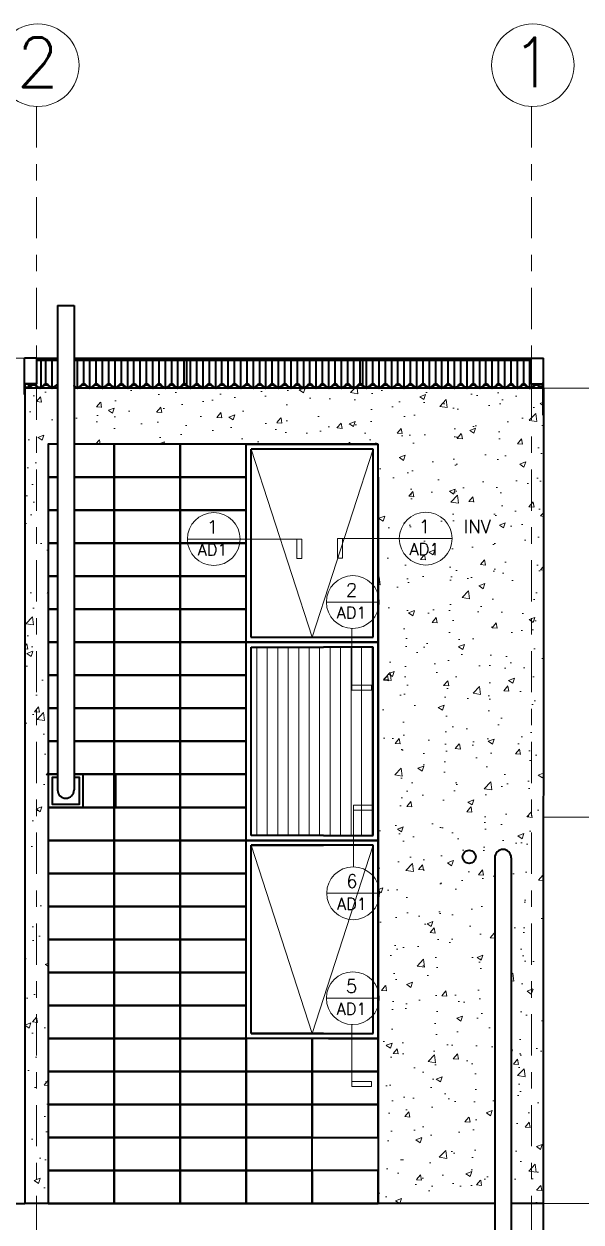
# Model space of a CAD drawing. Header units: metres. Extents: x -89 to 15, y -108 to -10.
# Drawn here: x 6.97 to 10.34, y -60.83 to -53.57 of the extents above; entities that cross this region are included whole.
import ezdxf
from ezdxf.enums import TextEntityAlignment as Align

# ---------------------------------------------------------------- set-up
doc = ezdxf.new("R2010")
doc.units = ezdxf.units.M
doc.header["$LTSCALE"] = 5
doc.header["$MEASUREMENT"] = 0
doc.linetypes.add('CENTER', pattern=[2, 1.25, -0.25, 0.25, -0.25])
for name, color, linetype, lineweight in [('A-ANNO-SYMB', 3, 'Continuous', 18), ('A-ANNO-TEXT', 3, 'Continuous', 18), ('A-ELEV-MBE1', 7, 'Continuous', 35), ('A-ELEV-PATT', 8, 'Continuous', 18), ('A-SECT-MCUT', 7, 'Continuous', 35)]:
    doc.layers.add(name, color=color, linetype=linetype, lineweight=lineweight)
doc.styles.add('E-ROMANS', font='romans.shx', dxfattribs={"width": 0.8})

msp = doc.modelspace()

# ---------------------------------------------------------------- hatches: boundary and pattern name
at = {"layer": 'A-ELEV-PATT'}
h = msp.add_hatch(dxfattribs=at)
h.set_pattern_fill('AR-CONC', color=256, scale=0.002, angle=180, style=0)
h.set_pattern_definition([(50, (-23.303, -126.51506), (0.3643693, -0.0318782), [0.0381, -0.4191]), (355, (-23.303, -126.51506), (-0.0704857, 0.3821133), [0.03048, -0.33528]), (100.451, (-23.27262, -126.5177), (0.293885, 0.3502334), [0.03238, -0.35618]), (46.1842, (-23.303, -126.41346), (0.542158, -0.0840847), [0.05715, -0.62865]), (96.6356, (-23.2578, -126.42047), (0.4748085, 0.494851), [0.04857, -0.53427]), (351.184, (-23.303, -126.41346), (0.4748092, 0.4948502), [0.04572, -0.50292]), (21, (-23.2522, -126.43886), (0.3032298, -0.204531), [0.0381, -0.4191]), (326, (-23.2522, -126.43886), (0.123604, 0.368376), [0.03048, -0.33528]), (71.4514, (-23.22692, -126.4559), (0.426833, 0.1638457), [0.03238, -0.35618]), (37.5, (-23.30299, -126.51506), (0.0061772, 0.16911008), [0, -0.331216, 0, -0.34036, 0, -0.33655]), (7.5, (-23.30299, -126.51506), (0.13363933, 0.20036115), [0, -0.194056, 0, -0.323596, 0, -0.12827]), (327.5, (-23.41627, -126.51506), (0.2711812, -0.01145749), [0, -0.127, 0, -0.39624, 0, -0.52578]), (317.5, (-23.46707, -126.51506), (0.29625836, 0.050853), [0, -0.1651, 0, -0.263144, 0, -0.37338])])
h.paths.add_polyline_path([(6.9716, -60.7175), (7.1116, -60.7175), (7.1116, -60.5175), (7.1116, -60.3175), (7.1116, -60.1175), (7.1116, -59.9175), (7.1116, -59.7175), (7.1116, -59.5175), (7.1116, -59.3175), (7.1116, -59.1175), (7.1116, -58.9175), (7.1116, -58.7175), (7.1116, -58.5175), (7.1116, -58.3175), (7.1116, -58.1175), (7.1116, -57.9175), (7.1116, -57.7175), (7.1116, -57.5175), (7.1116, -57.3175), (7.1116, -57.1175), (7.1116, -56.9175), (7.1116, -56.7175), (7.1116, -56.5175), (7.1116, -56.3175), (7.1116, -56.1175), (7.1689, -56.1175), (7.1689, -55.7775), (6.9716, -55.7775), (6.9716, -55.8166)])
h.paths.add_polyline_path([(9.1116, -60.7175), (9.8192, -60.7175), (9.8192, -58.5728), (9.9192, -58.5728), (9.9192, -60.7175), (10.1116, -60.7175), (10.1116, -55.9194), (10.1116, -55.7775), (7.2689, -55.7775), (7.2689, -56.1175), (7.5116, -56.1175), (7.9116, -56.1175), (8.3116, -56.1175), (8.8116, -56.1175), (9.1116, -56.1175), (9.1116, -57.3175), (9.1116, -57.3482), (9.1116, -58.5675), (9.1116, -59.7175)])
h.paths.add_polyline_path([(9.6241, -58.6175, -1), (9.7041, -58.6175, -1)], flags=16)
h = msp.add_hatch(dxfattribs=at)
h.set_pattern_fill('ANSI31', color=256, scale=0.02, angle=405, style=0)
h.set_pattern_definition([(90, (-11.308395, -115.03881), (-0.0635, 5e-17), [])])
h.paths.add_polyline_path([(8.3412, -58.4875), (8.7812, -58.4875), (9.0812, -58.4875), (9.0812, -57.3475), (8.7816, -57.3475), (8.3412, -57.3475)])

# ---------------------------------------------------------------- linework, layer by layer
at = {"layer": 'A-ANNO-SYMB', "linetype": 'CENTER', "ltscale": 0.04}
for p, q in [((7.0416, -54.0707), (7.0416, -64.2575)), ((10.0416, -54.0707), (10.0416, -64.2575))]:
    msp.add_line(p, q, dxfattribs=at)
at = {"layer": 'A-ANNO-SYMB', "ltscale": 0.8}
for p, q in [((6.9691, -55.5975), (6.4691, -55.5975)), ((10.6116, -55.7775), (10.1116, -55.7775)), ((8.3416, -56.1475), (8.7116, -57.2875)), ((8.7116, -57.2875), (9.0816, -56.1475)), ((10.6116, -58.3775), (10.1116, -58.3775)), ((8.3416, -58.5475), (8.7116, -59.6875)), ((8.7116, -59.6875), (9.0816, -58.5475)), ((10.6116, -60.7175), (10.1116, -60.7175))]:
    msp.add_line(p, q, dxfattribs=at)
at = {"layer": 'A-ANNO-SYMB'}
for p, q in [((7.9558, -56.6923), (8.2758, -56.6923)), ((8.6204, -56.6923), (8.2758, -56.6923)), ((8.8961, -56.6898), (9.2406, -56.6898)), ((9.2406, -56.6898), (9.5606, -56.6898)), ((8.7987, -57.0738), (9.1187, -57.0738)), ((8.9535, -57.5783), (8.9535, -57.2337)), ((8.9623, -58.3342), (8.9623, -58.6788)), ((8.8006, -58.8382), (9.1206, -58.8382)), ((8.7987, -59.4738), (9.1187, -59.4738)), ((8.9535, -59.9783), (8.9535, -59.6337))]:
    msp.add_line(p, q, dxfattribs=at)
for points in [[(8.6204, -56.6923), (8.6204, -56.8105), (8.65, -56.8105), (8.65, -56.6923)], [(8.8961, -56.6898), (8.8961, -56.8079), (8.8665, -56.8079), (8.8665, -56.6898)], [(8.9535, -57.5783), (9.0717, -57.5783), (9.0717, -57.6079), (8.9535, -57.6079)], [(8.9623, -58.3342), (9.0804, -58.3342), (9.0804, -58.3047), (8.9623, -58.3047)], [(8.9535, -59.9783), (9.0717, -59.9783), (9.0717, -60.0079), (8.9535, -60.0079)]]:
    msp.add_lwpolyline(points, close=True, dxfattribs=at)
for centre, radius in [((7.0497, -53.8224), 0.25), ((10.0497, -53.8224), 0.25), ((8.1158, -56.6923), 0.16), ((9.4006, -56.6898), 0.16), ((8.9587, -57.0738), 0.16), ((8.9606, -58.8382), 0.16), ((8.9587, -59.4738), 0.16)]:
    msp.add_circle(centre, radius, dxfattribs=at)
at = {"layer": 'A-ELEV-MBE1'}
for p, q in [((7.1689, -55.2775), (7.1689, -58.2122)), ((7.1689, -55.2775), (7.2689, -55.2775)), ((7.2689, -55.2775), (7.2689, -58.2122)), ((7.0426, -55.5975), (6.9691, -55.5975)), ((6.9691, -55.8166), (6.9691, -55.5975)), ((7.0326, -55.5975), (7.1689, -55.5975)), ((7.0426, -55.6081), (7.1689, -55.6081)), ((7.0426, -55.7544), (7.0426, -55.6081)), ((7.0707, -55.7724), (7.0707, -55.6081)), ((7.0988, -55.7544), (7.0988, -55.6081)), ((7.1369, -55.7725), (7.1369, -55.6081)), ((7.2689, -55.5975), (10.0406, -55.5975)), ((7.2689, -55.6081), (10.0406, -55.6081)), ((7.2893, -55.7725), (7.2893, -55.6081)), ((7.3274, -55.7544), (7.3274, -55.6081)), ((7.3655, -55.7725), (7.3655, -55.6081)), ((7.4036, -55.7544), (7.4036, -55.6081)), ((7.4417, -55.7725), (7.4417, -55.6081)), ((7.4798, -55.7544), (7.4798, -55.6081)), ((7.5179, -55.7725), (7.5179, -55.6081)), ((7.556, -55.7544), (7.556, -55.6081)), ((7.5941, -55.7725), (7.5941, -55.6081)), ((7.6322, -55.7544), (7.6322, -55.6081)), ((7.6703, -55.7726), (7.6703, -55.6081)), ((7.7084, -55.7545), (7.7084, -55.6081)), ((7.7465, -55.7726), (7.7465, -55.6081)), ((7.7846, -55.7545), (7.7846, -55.6081)), ((7.8227, -55.7725), (7.8227, -55.6081)), ((7.8608, -55.7544), (7.8608, -55.6081)), ((7.8989, -55.7726), (7.8989, -55.6081)), ((7.937, -55.7545), (7.937, -55.6081)), ((7.9522, -55.7667), (7.9522, -55.6081)), ((7.9751, -55.7725), (7.9751, -55.6081)), ((7.9751, -55.7726), (7.9751, -55.6379)), ((8.0132, -55.7544), (8.0132, -55.6081)), ((8.0132, -55.7545), (8.0132, -55.6254)), ((8.0513, -55.7726), (8.0513, -55.6081)), ((8.0513, -55.7725), (8.0513, -55.6254)), ((8.0894, -55.7544), (8.0894, -55.6081)), ((8.1275, -55.7725), (8.1275, -55.6081)), ((8.1656, -55.7545), (8.1656, -55.6081)), ((8.2037, -55.7725), (8.2037, -55.6081)), ((8.2418, -55.7544), (8.2418, -55.6081)), ((8.2799, -55.7725), (8.2799, -55.6081)), ((8.318, -55.7545), (8.318, -55.6081)), ((8.3561, -55.7725), (8.3561, -55.6081)), ((8.3942, -55.7545), (8.3942, -55.6081)), ((8.4323, -55.7725), (8.4323, -55.6081)), ((8.4704, -55.7545), (8.4704, -55.6081)), ((8.5085, -55.7725), (8.5085, -55.6081)), ((8.5466, -55.7545), (8.5466, -55.6081)), ((8.5847, -55.7725), (8.5847, -55.6081)), ((8.6228, -55.7545), (8.6228, -55.6081)), ((8.6609, -55.7726), (8.6609, -55.6081)), ((8.699, -55.7546), (8.699, -55.6081)), ((8.7371, -55.7726), (8.7371, -55.6081)), ((8.7752, -55.7546), (8.7752, -55.6081)), ((8.8133, -55.7725), (8.8133, -55.6081)), ((8.8514, -55.7545), (8.8514, -55.6081)), ((8.8895, -55.7726), (8.8895, -55.6081)), ((8.9276, -55.7546), (8.9276, -55.6081)), ((8.9657, -55.7726), (8.9657, -55.6081)), ((9.0038, -55.7546), (9.0038, -55.6081)), ((9.019, -55.7667), (9.019, -55.6081)), ((9.0419, -55.7726), (9.0419, -55.6081)), ((9.0419, -55.7725), (9.0419, -55.6379)), ((9.08, -55.7545), (9.08, -55.6081)), ((9.1181, -55.7725), (9.1181, -55.6081)), ((9.1562, -55.7545), (9.1562, -55.6081)), ((9.1943, -55.7725), (9.1943, -55.6081)), ((9.2324, -55.7545), (9.2324, -55.6081)), ((9.2705, -55.7725), (9.2705, -55.6081)), ((9.3086, -55.7545), (9.3086, -55.6081)), ((9.3467, -55.7725), (9.3467, -55.6081)), ((9.3848, -55.7545), (9.3848, -55.6081)), ((9.4229, -55.7725), (9.4229, -55.6081)), ((9.461, -55.7545), (9.461, -55.6081)), ((9.4991, -55.7725), (9.4991, -55.6081)), ((9.5372, -55.7545), (9.5372, -55.6081)), ((9.5753, -55.7725), (9.5753, -55.6081)), ((9.6134, -55.7545), (9.6134, -55.6081)), ((9.6515, -55.7725), (9.6515, -55.6081)), ((9.6896, -55.7545), (9.6896, -55.6081)), ((9.7277, -55.7726), (9.7277, -55.6081)), ((9.7658, -55.7546), (9.7658, -55.6081)), ((9.8039, -55.7726), (9.8039, -55.6081)), ((9.842, -55.7546), (9.842, -55.6081)), ((9.8801, -55.7725), (9.8801, -55.6081)), ((9.9182, -55.7545), (9.9182, -55.6081)), ((9.9563, -55.7726), (9.9563, -55.6081)), ((9.9944, -55.7546), (9.9944, -55.6081)), ((10.0325, -55.7726), (10.0325, -55.6081)), ((10.0406, -55.5975), (10.1141, -55.5975)), ((10.0406, -55.7544), (10.0406, -55.6081)), ((10.1141, -55.9419), (10.1141, -55.5975)), ((7.0426, -55.7519), (6.9691, -55.7519)), ((7.0326, -55.7544), (6.9716, -55.7544)), ((6.9716, -55.7544), (6.9716, -55.8166)), ((7.1689, -55.7775), (6.9716, -55.7775)), ((6.9945, -55.7703), (6.9945, -55.7544)), ((7.0326, -55.7544), (7.0426, -55.7544)), ((10.1116, -55.7775), (7.2689, -55.7775)), ((10.1116, -55.7775), (7.2689, -55.7775)), ((7.956, -55.7634), (7.9522, -55.7666)), ((8.0704, -55.7636), (8.0742, -55.7667)), ((9.0228, -55.7634), (9.019, -55.7666)), ((9.0609, -55.7636), (9.0648, -55.7668)), ((10.0406, -55.7519), (10.1141, -55.7519)), ((10.0406, -55.7544), (10.1116, -55.7544)), ((10.1087, -55.7726), (10.1087, -55.7544)), ((10.1116, -55.9419), (10.1116, -55.7444)), ((6.9716, -55.8166), (6.9691, -55.8166)), ((10.1141, -55.9419), (10.1116, -55.9419)), ((9.1116, -56.1175), (7.2689, -56.1175)), ((8.3116, -57.3175), (8.3116, -56.1175)), ((8.8116, -56.1175), (8.3116, -56.1175)), ((8.3116, -56.1175), (8.8116, -56.1175)), ((9.0816, -56.1475), (8.3416, -56.1475)), ((8.3416, -57.2875), (8.3416, -56.1475)), ((8.8116, -56.1175), (9.1116, -56.1175)), ((9.1116, -56.1175), (8.8116, -56.1175)), ((9.0816, -57.2875), (9.0816, -56.1475)), ((9.1116, -57.3175), (9.1116, -56.1175)), ((7.1116, -56.3175), (7.1116, -60.7175)), ((8.3116, -57.3482), (8.3116, -56.3175)), ((9.1116, -56.3175), (9.1116, -60.7175)), ((9.1116, -57.3482), (9.1116, -56.3175)), ((8.8112, -57.3175), (8.3112, -57.3175)), ((8.8116, -57.3175), (8.3116, -57.3175)), ((8.8116, -57.3175), (8.3116, -57.3175)), ((8.8116, -57.3175), (8.3116, -57.3175)), ((8.3116, -57.3175), (8.8116, -57.3175)), ((8.312, -57.3175), (8.812, -57.3175)), ((8.312, -57.3175), (8.812, -57.3175)), ((8.3412, -57.2875), (9.0812, -57.2875)), ((8.3416, -57.2875), (9.0816, -57.2875)), ((8.3416, -57.2875), (9.0816, -57.2875)), ((8.3416, -57.2875), (9.0816, -57.2875)), ((8.8112, -57.3175), (9.1112, -57.3175)), ((8.8116, -57.3175), (9.1116, -57.3175)), ((8.8116, -57.3175), (9.1116, -57.3175)), ((8.8116, -57.3175), (9.1116, -57.3175)), ((9.1116, -57.3175), (8.8116, -57.3175)), ((9.112, -57.3175), (8.812, -57.3175)), ((9.1116, -57.3175), (8.812, -57.3175)), ((8.3116, -58.5675), (8.3116, -57.3482)), ((8.3416, -58.4875), (8.3416, -57.3475)), ((8.3416, -57.3475), (8.782, -57.3475)), ((9.0816, -57.3475), (8.782, -57.3475)), ((9.0816, -58.4875), (9.0816, -57.3475)), ((9.1116, -58.5675), (9.1116, -57.3482)), ((8.7816, -58.4875), (8.3416, -58.4875)), ((8.7816, -58.4875), (9.0816, -58.4875)), ((8.8116, -58.5175), (8.3116, -58.5175)), ((8.3116, -58.5175), (8.8116, -58.5175)), ((8.3416, -59.6875), (8.3416, -58.5475)), ((8.3416, -58.5475), (8.7816, -58.5475)), ((9.0816, -58.5475), (8.3416, -58.5475)), ((8.8116, -58.5175), (9.1116, -58.5175)), ((9.1116, -58.5175), (8.8116, -58.5175)), ((9.0816, -59.6875), (9.0816, -58.5475)), ((8.3116, -59.7175), (8.3116, -58.5675)), ((9.1116, -59.7175), (9.1116, -58.5675)), ((9.8192, -58.6228), (9.8192, -63.2575)), ((9.9192, -58.6228), (9.9192, -63.2575)), ((8.8116, -59.7175), (8.3116, -59.7175)), ((8.3416, -59.6875), (9.0816, -59.6875)), ((8.7816, -59.6875), (8.3416, -59.6875)), ((8.8116, -59.7175), (9.1116, -59.7175)), ((9.1116, -59.7175), (9.1116, -60.7175)), ((4.1116, -60.7175), (6.9716, -60.7175))]:
    msp.add_line(p, q, dxfattribs=at)
for points in [[(7.1689, -56.1175), (7.1116, -56.1175), (7.1116, -56.3175), (7.1689, -56.3175)], [(7.2689, -56.3175), (7.5116, -56.3175), (7.5116, -56.1175), (7.2689, -56.1175)], [(7.1689, -56.3175), (7.1116, -56.3175), (7.1116, -56.5175), (7.1689, -56.5175)], [(7.2689, -56.5175), (7.5116, -56.5175), (7.5116, -56.3175), (7.2689, -56.3175)], [(7.1689, -56.5175), (7.1116, -56.5175), (7.1116, -56.7175), (7.1689, -56.7175)], [(7.2689, -56.7175), (7.5116, -56.7175), (7.5116, -56.5175), (7.2689, -56.5175)], [(7.1689, -56.7175), (7.1116, -56.7175), (7.1116, -56.9175), (7.1689, -56.9175)], [(7.2689, -56.9175), (7.5116, -56.9175), (7.5116, -56.7175), (7.2689, -56.7175)], [(7.1689, -56.9175), (7.1116, -56.9175), (7.1116, -57.1175), (7.1689, -57.1175)], [(7.2689, -57.1175), (7.5116, -57.1175), (7.5116, -56.9175), (7.2689, -56.9175)], [(7.1689, -57.1175), (7.1116, -57.1175), (7.1116, -57.3175), (7.1689, -57.3175)], [(7.2689, -57.3175), (7.5116, -57.3175), (7.5116, -57.1175), (7.2689, -57.1175)], [(7.1689, -57.3175), (7.1116, -57.3175), (7.1116, -57.5175), (7.1689, -57.5175)], [(7.2689, -57.5175), (7.5116, -57.5175), (7.5116, -57.3175), (7.2689, -57.3175)], [(7.1689, -57.5175), (7.1116, -57.5175), (7.1116, -57.7175), (7.1689, -57.7175)], [(7.2689, -57.7175), (7.5116, -57.7175), (7.5116, -57.5175), (7.2689, -57.5175)], [(7.1689, -57.7175), (7.1116, -57.7175), (7.1116, -57.9175), (7.1689, -57.9175)], [(7.2689, -57.9175), (7.5116, -57.9175), (7.5116, -57.7175), (7.2689, -57.7175)], [(7.1689, -57.9175), (7.1116, -57.9175), (7.1116, -58.1175), (7.1689, -58.1175)], [(7.2689, -58.1175), (7.5116, -58.1175), (7.5116, -57.9175), (7.2689, -57.9175)], [(7.1689, -58.1175), (7.1116, -58.1175), (7.1116, -58.3175), (7.5116, -58.3175), (7.5116, -58.1175), (7.2689, -58.1175)], [(7.1689, -58.1375), (7.1366, -58.1375), (7.1366, -58.2975), (7.3016, -58.2975), (7.3016, -58.1375), (7.2689, -58.1375)], [(9.8192, -60.7175), (6.9716, -60.7175)], [(10.1116, -60.7175), (9.9192, -60.7175)]]:
    msp.add_lwpolyline(points, dxfattribs=at)
for points in [[(7.9116, -56.1175), (7.5116, -56.1175), (7.5116, -56.3175), (7.9116, -56.3175)], [(8.3116, -56.1175), (7.9116, -56.1175), (7.9116, -56.3175), (8.3116, -56.3175)], [(7.9116, -56.3175), (7.5116, -56.3175), (7.5116, -56.5175), (7.9116, -56.5175)], [(8.3116, -56.3175), (7.9116, -56.3175), (7.9116, -56.5175), (8.3116, -56.5175)], [(7.9116, -56.5175), (7.5116, -56.5175), (7.5116, -56.7175), (7.9116, -56.7175)], [(8.3116, -56.5175), (7.9116, -56.5175), (7.9116, -56.7175), (8.3116, -56.7175)], [(7.9116, -56.7175), (7.5116, -56.7175), (7.5116, -56.9175), (7.9116, -56.9175)], [(8.3116, -56.7175), (7.9116, -56.7175), (7.9116, -56.9175), (8.3116, -56.9175)], [(7.9116, -56.9175), (7.5116, -56.9175), (7.5116, -57.1175), (7.9116, -57.1175)], [(8.3116, -56.9175), (7.9116, -56.9175), (7.9116, -57.1175), (8.3116, -57.1175)], [(7.9116, -57.1175), (7.5116, -57.1175), (7.5116, -57.3175), (7.9116, -57.3175)], [(8.3116, -57.1175), (7.9116, -57.1175), (7.9116, -57.3175), (8.3116, -57.3175)], [(7.9116, -57.3175), (7.5116, -57.3175), (7.5116, -57.5175), (7.9116, -57.5175)], [(8.3116, -57.3175), (7.9116, -57.3175), (7.9116, -57.5175), (8.3116, -57.5175)], [(7.9116, -57.5175), (7.5116, -57.5175), (7.5116, -57.7175), (7.9116, -57.7175)], [(8.3116, -57.5175), (7.9116, -57.5175), (7.9116, -57.7175), (8.3116, -57.7175)], [(7.9116, -57.7175), (7.5116, -57.7175), (7.5116, -57.9175), (7.9116, -57.9175)], [(8.3116, -57.7175), (7.9116, -57.7175), (7.9116, -57.9175), (8.3116, -57.9175)], [(7.9116, -57.9175), (7.5116, -57.9175), (7.5116, -58.1175), (7.9116, -58.1175)], [(8.3116, -57.9175), (7.9116, -57.9175), (7.9116, -58.1175), (8.3116, -58.1175)], [(7.3216, -58.3175), (7.5216, -58.3175), (7.5216, -58.1175), (7.3216, -58.1175)], [(7.9116, -58.1175), (7.5116, -58.1175), (7.5116, -58.3175), (7.9116, -58.3175)], [(8.3116, -58.1175), (7.9116, -58.1175), (7.9116, -58.3175), (8.3116, -58.3175)], [(7.5116, -58.3175), (7.1116, -58.3175), (7.1116, -58.5175), (7.5116, -58.5175)], [(7.9116, -58.3175), (7.5116, -58.3175), (7.5116, -58.5175), (7.9116, -58.5175)], [(8.3116, -58.3175), (7.9116, -58.3175), (7.9116, -58.5175), (8.3116, -58.5175)], [(7.5116, -58.5175), (7.1116, -58.5175), (7.1116, -58.7175), (7.5116, -58.7175)], [(7.9116, -58.5175), (7.5116, -58.5175), (7.5116, -58.7175), (7.9116, -58.7175)], [(8.3116, -58.5175), (7.9116, -58.5175), (7.9116, -58.7175), (8.3116, -58.7175)], [(7.5116, -58.7175), (7.1116, -58.7175), (7.1116, -58.9175), (7.5116, -58.9175)], [(7.9116, -58.7175), (7.5116, -58.7175), (7.5116, -58.9175), (7.9116, -58.9175)], [(8.3116, -58.7175), (7.9116, -58.7175), (7.9116, -58.9175), (8.3116, -58.9175)], [(7.5116, -58.9175), (7.1116, -58.9175), (7.1116, -59.1175), (7.5116, -59.1175)], [(7.9116, -58.9175), (7.5116, -58.9175), (7.5116, -59.1175), (7.9116, -59.1175)], [(8.3116, -58.9175), (7.9116, -58.9175), (7.9116, -59.1175), (8.3116, -59.1175)], [(7.5116, -59.1175), (7.1116, -59.1175), (7.1116, -59.3175), (7.5116, -59.3175)], [(7.9116, -59.1175), (7.5116, -59.1175), (7.5116, -59.3175), (7.9116, -59.3175)], [(8.3116, -59.1175), (7.9116, -59.1175), (7.9116, -59.3175), (8.3116, -59.3175)], [(7.5116, -59.3175), (7.1116, -59.3175), (7.1116, -59.5175), (7.5116, -59.5175)], [(7.9116, -59.3175), (7.5116, -59.3175), (7.5116, -59.5175), (7.9116, -59.5175)], [(8.3116, -59.3175), (7.9116, -59.3175), (7.9116, -59.5175), (8.3116, -59.5175)], [(7.5116, -59.5175), (7.1116, -59.5175), (7.1116, -59.7175), (7.5116, -59.7175)], [(7.9116, -59.5175), (7.5116, -59.5175), (7.5116, -59.7175), (7.9116, -59.7175)], [(8.3116, -59.5175), (7.9116, -59.5175), (7.9116, -59.7175), (8.3116, -59.7175)], [(7.5116, -59.7175), (7.1116, -59.7175), (7.1116, -59.9175), (7.5116, -59.9175)], [(7.9116, -59.7175), (7.5116, -59.7175), (7.5116, -59.9175), (7.9116, -59.9175)], [(8.3116, -59.7175), (7.9116, -59.7175), (7.9116, -59.9175), (8.3116, -59.9175)], [(8.7116, -59.7175), (8.3116, -59.7175), (8.3116, -59.9175), (8.7116, -59.9175)], [(9.1116, -59.7175), (8.7116, -59.7175), (8.7116, -59.9175), (9.1116, -59.9175)], [(7.5116, -59.9175), (7.1116, -59.9175), (7.1116, -60.1175), (7.5116, -60.1175)], [(7.9116, -59.9175), (7.5116, -59.9175), (7.5116, -60.1175), (7.9116, -60.1175)], [(8.3116, -59.9175), (7.9116, -59.9175), (7.9116, -60.1175), (8.3116, -60.1175)], [(8.7116, -59.9175), (8.3116, -59.9175), (8.3116, -60.1175), (8.7116, -60.1175)], [(9.1116, -59.9175), (8.7116, -59.9175), (8.7116, -60.1175), (9.1116, -60.1175)], [(7.5116, -60.1175), (7.1116, -60.1175), (7.1116, -60.3175), (7.5116, -60.3175)], [(7.9116, -60.1175), (7.5116, -60.1175), (7.5116, -60.3175), (7.9116, -60.3175)], [(8.3116, -60.1175), (7.9116, -60.1175), (7.9116, -60.3175), (8.3116, -60.3175)], [(8.7116, -60.1175), (8.3116, -60.1175), (8.3116, -60.3175), (8.7116, -60.3175)], [(9.1116, -60.1175), (8.7116, -60.1175), (8.7116, -60.3175), (9.1116, -60.3175)], [(7.5116, -60.3175), (7.1116, -60.3175), (7.1116, -60.5175), (7.5116, -60.5175)], [(7.9116, -60.3175), (7.5116, -60.3175), (7.5116, -60.5175), (7.9116, -60.5175)], [(8.3116, -60.3175), (7.9116, -60.3175), (7.9116, -60.5175), (8.3116, -60.5175)], [(8.7116, -60.3175), (8.3116, -60.3175), (8.3116, -60.5175), (8.7116, -60.5175)], [(7.5116, -60.5175), (7.1116, -60.5175), (7.1116, -60.7175), (7.5116, -60.7175)], [(7.9116, -60.5175), (7.5116, -60.5175), (7.5116, -60.7175), (7.9116, -60.7175)], [(8.3116, -60.5175), (7.9116, -60.5175), (7.9116, -60.7175), (8.3116, -60.7175)], [(8.7116, -60.5175), (8.3116, -60.5175), (8.3116, -60.7175), (8.7116, -60.7175)], [(9.1116, -60.5175), (8.7116, -60.5175), (8.7116, -60.7175), (9.1116, -60.7175)]]:
    msp.add_lwpolyline(points, close=True, dxfattribs=at)
msp.add_circle((9.6641, -58.6175), 0.04, dxfattribs=at)
for centre, radius, start, end in [((6.9845, -55.7478), 0.0247, 238.41971, 320.56807), ((6.9845, -55.7478), 0.0297, 244.18836, 320.56807), ((7.0226, -55.7791), 0.0247, 39.41619, 140.56807), ((7.0226, -55.7791), 0.0197, 39.41619, 140.56807), ((7.0607, -55.7478), 0.0297, 219.41619, 320.56807), ((7.0607, -55.7478), 0.0247, 219.41619, 320.56807), ((7.0988, -55.7791), 0.0247, 39.41619, 140.56807), ((7.0988, -55.7791), 0.0197, 39.41619, 140.56807), ((7.1369, -55.7478), 0.0297, 219.41619, 320.56807), ((7.1369, -55.7478), 0.0247, 219.41619, 320.56807), ((7.175, -55.7791), 0.0247, 104.2165, 140.56807), ((7.175, -55.7791), 0.0197, 107.94121, 140.56807), ((7.2893, -55.7478), 0.0297, 219.41619, 320.56807), ((7.2512, -55.7791), 0.0247, 39.41619, 43.98759), ((7.2893, -55.7478), 0.0247, 219.41619, 320.56807), ((7.3274, -55.7791), 0.0247, 39.41619, 140.56807), ((7.3274, -55.7791), 0.0197, 39.41619, 140.56807), ((7.3655, -55.7478), 0.0297, 219.41619, 320.56807), ((7.3655, -55.7478), 0.0247, 219.41619, 320.56807), ((7.4036, -55.7791), 0.0247, 39.41619, 140.56807), ((7.4036, -55.7791), 0.0197, 39.41619, 140.56807), ((7.4417, -55.7478), 0.0297, 219.41619, 320.56807), ((7.4417, -55.7478), 0.0247, 219.41619, 320.56807), ((7.4798, -55.7791), 0.0247, 39.41619, 140.56807), ((7.4798, -55.7791), 0.0197, 39.41619, 140.56807), ((7.5179, -55.7478), 0.0297, 219.41619, 320.56807), ((7.5179, -55.7478), 0.0247, 219.41619, 320.56807), ((7.556, -55.7792), 0.0247, 39.41619, 140.56807), ((7.556, -55.7792), 0.0197, 39.41619, 140.56807), ((7.5941, -55.7478), 0.0297, 219.41619, 320.56807), ((7.5941, -55.7478), 0.0247, 219.41619, 320.56807), ((7.6322, -55.7792), 0.0247, 39.41619, 140.56807), ((7.6322, -55.7792), 0.0197, 39.41619, 140.56807), ((7.6703, -55.7478), 0.0297, 219.41619, 320.56807), ((7.6703, -55.7478), 0.0247, 219.41619, 320.56807), ((7.7084, -55.7792), 0.0247, 39.41619, 140.56807), ((7.7084, -55.7792), 0.0197, 39.41619, 140.56807), ((7.7465, -55.7479), 0.0297, 219.41619, 320.56807), ((7.7465, -55.7479), 0.0247, 219.41619, 320.56807), ((7.7846, -55.7792), 0.0247, 39.41619, 140.56807), ((7.7846, -55.7792), 0.0197, 39.41619, 140.56807), ((7.8227, -55.7479), 0.0297, 219.41619, 320.56807), ((7.8227, -55.7479), 0.0247, 219.41619, 320.56807), ((7.8608, -55.7792), 0.0247, 39.41619, 140.56807), ((7.8608, -55.7792), 0.0197, 39.41619, 140.56807), ((7.8989, -55.7479), 0.0297, 219.41619, 320.56807), ((7.8989, -55.7479), 0.0247, 219.41619, 320.56807), ((7.937, -55.7792), 0.0247, 39.41619, 140.56807), ((7.937, -55.7792), 0.0197, 39.41619, 140.56807), ((7.9751, -55.7478), 0.0297, 219.41619, 320.56807), ((7.9751, -55.7479), 0.0297, 219.41619, 320.56807), ((7.9751, -55.7478), 0.0247, 219.41619, 320.56807), ((7.9751, -55.7479), 0.0247, 219.41619, 320.56807), ((8.0132, -55.7791), 0.0247, 39.41619, 140.56807), ((8.0132, -55.7792), 0.0247, 39.41619, 140.56807), ((8.0132, -55.7791), 0.0197, 39.41619, 140.56807), ((8.0132, -55.7792), 0.0197, 39.41619, 140.56807), ((8.0513, -55.7478), 0.0297, 219.41619, 320.56807), ((8.0513, -55.7479), 0.0297, 219.41619, 320.56807), ((8.0513, -55.7478), 0.0247, 219.41619, 320.56807), ((8.0513, -55.7479), 0.0247, 219.41619, 320.56807), ((8.0894, -55.7791), 0.0247, 39.41619, 140.56807), ((8.0894, -55.7791), 0.0197, 39.41619, 140.56807), ((8.1275, -55.7478), 0.0297, 219.41619, 320.56807), ((8.1275, -55.7478), 0.0247, 219.41619, 320.56807), ((8.1656, -55.7791), 0.0247, 39.41619, 140.56807), ((8.1656, -55.7791), 0.0197, 39.41619, 140.56807), ((8.2037, -55.7478), 0.0297, 219.41619, 320.56807), ((8.2037, -55.7478), 0.0247, 219.41619, 320.56807), ((8.2418, -55.7791), 0.0247, 39.41619, 140.56807), ((8.2418, -55.7791), 0.0197, 39.41619, 140.56807), ((8.2799, -55.7478), 0.0297, 219.41619, 320.56807), ((8.2799, -55.7478), 0.0247, 219.41619, 320.56807), ((8.318, -55.7791), 0.0247, 39.41619, 140.56807), ((8.318, -55.7791), 0.0197, 39.41619, 140.56807), ((8.3561, -55.7478), 0.0297, 219.41619, 320.56807), ((8.3561, -55.7478), 0.0247, 219.41619, 320.56807), ((8.3942, -55.7791), 0.0247, 39.41619, 140.56807), ((8.3942, -55.7791), 0.0197, 39.41619, 140.56807), ((8.4323, -55.7478), 0.0297, 219.41619, 320.56807), ((8.4323, -55.7478), 0.0247, 219.41619, 320.56807), ((8.4704, -55.7792), 0.0247, 39.41619, 140.56807), ((8.4704, -55.7792), 0.0197, 39.41619, 140.56807), ((8.5085, -55.7478), 0.0297, 219.41619, 320.56807), ((8.5085, -55.7478), 0.0247, 219.41619, 320.56807), ((8.5466, -55.7792), 0.0247, 39.41619, 140.56807), ((8.5466, -55.7792), 0.0197, 39.41619, 140.56807), ((8.5847, -55.7479), 0.0297, 219.41619, 320.56807), ((8.5847, -55.7479), 0.0247, 219.41619, 320.56807), ((8.6228, -55.7792), 0.0247, 39.41619, 140.56807), ((8.6228, -55.7792), 0.0197, 39.41619, 140.56807), ((8.6609, -55.7479), 0.0297, 219.41619, 320.56807), ((8.6609, -55.7479), 0.0247, 219.41619, 320.56807), ((8.699, -55.7792), 0.0247, 39.41619, 140.56807), ((8.699, -55.7792), 0.0197, 39.41619, 140.56807), ((8.7371, -55.7479), 0.0297, 219.41619, 320.56807), ((8.7371, -55.7479), 0.0247, 219.41619, 320.56807), ((8.7752, -55.7792), 0.0247, 39.41619, 140.56807), ((8.7752, -55.7792), 0.0197, 39.41619, 140.56807), ((8.8133, -55.7479), 0.0297, 219.41619, 320.56807), ((8.8133, -55.7479), 0.0247, 219.41619, 320.56807), ((8.8514, -55.7792), 0.0247, 39.41619, 140.56807), ((8.8514, -55.7792), 0.0197, 39.41619, 140.56807), ((8.8895, -55.7479), 0.0297, 219.41619, 320.56807), ((8.8895, -55.7479), 0.0247, 219.41619, 320.56807), ((8.9276, -55.7792), 0.0247, 39.41619, 140.56807), ((8.9276, -55.7792), 0.0197, 39.41619, 140.56807), ((8.9657, -55.7479), 0.0297, 219.41619, 320.56807), ((8.9657, -55.7479), 0.0247, 219.41619, 320.56807), ((9.0038, -55.7792), 0.0247, 39.41619, 140.56807), ((9.0038, -55.7792), 0.0197, 39.41619, 140.56807), ((9.0419, -55.7478), 0.0297, 219.41619, 320.56807), ((9.0419, -55.7479), 0.0297, 219.41619, 320.56807), ((9.0419, -55.7478), 0.0247, 219.41619, 320.56807), ((9.0419, -55.7479), 0.0247, 219.41619, 320.56807), ((9.08, -55.7791), 0.0247, 39.41619, 140.56807), ((9.08, -55.7791), 0.0197, 39.41619, 140.56807), ((9.1181, -55.7478), 0.0297, 219.41619, 320.56807), ((9.1181, -55.7478), 0.0247, 219.41619, 320.56807), ((9.1562, -55.7791), 0.0247, 39.41619, 140.56807), ((9.1562, -55.7791), 0.0197, 39.41619, 140.56807), ((9.1943, -55.7478), 0.0297, 219.41619, 320.56807), ((9.1943, -55.7478), 0.0247, 219.41619, 320.56807), ((9.2324, -55.7791), 0.0247, 39.41619, 140.56807), ((9.2324, -55.7791), 0.0197, 39.41619, 140.56807), ((9.2705, -55.7478), 0.0297, 219.41619, 320.56807), ((9.2705, -55.7478), 0.0247, 219.41619, 320.56807), ((9.3086, -55.7791), 0.0247, 39.41619, 140.56807), ((9.3086, -55.7791), 0.0197, 39.41619, 140.56807), ((9.3467, -55.7478), 0.0297, 219.41619, 320.56807), ((9.3467, -55.7478), 0.0247, 219.41619, 320.56807), ((9.3848, -55.7792), 0.0247, 39.41619, 140.56807), ((9.3848, -55.7792), 0.0197, 39.41619, 140.56807), ((9.4229, -55.7478), 0.0297, 219.41619, 320.56807), ((9.4229, -55.7478), 0.0247, 219.41619, 320.56807), ((9.461, -55.7792), 0.0247, 39.41619, 140.56807), ((9.461, -55.7792), 0.0197, 39.41619, 140.56807), ((9.4991, -55.7478), 0.0297, 219.41619, 320.56807), ((9.4991, -55.7478), 0.0247, 219.41619, 320.56807), ((9.5372, -55.7792), 0.0247, 39.41619, 140.56807), ((9.5372, -55.7792), 0.0197, 39.41619, 140.56807), ((9.5753, -55.7479), 0.0297, 219.41619, 320.56807), ((9.5753, -55.7479), 0.0247, 219.41619, 320.56807), ((9.6134, -55.7792), 0.0247, 39.41619, 140.56807), ((9.6134, -55.7792), 0.0197, 39.41619, 140.56807), ((9.6515, -55.7479), 0.0297, 219.41619, 320.56807), ((9.6515, -55.7479), 0.0247, 219.41619, 320.56807), ((9.6896, -55.7792), 0.0247, 39.41619, 140.56807), ((9.6896, -55.7792), 0.0197, 39.41619, 140.56807), ((9.7277, -55.7479), 0.0297, 219.41619, 320.56807), ((9.7277, -55.7479), 0.0247, 219.41619, 320.56807), ((9.7658, -55.7792), 0.0247, 39.41619, 140.56807), ((9.7658, -55.7792), 0.0197, 39.41619, 140.56807), ((9.8039, -55.7479), 0.0297, 219.41619, 320.56807), ((9.8039, -55.7479), 0.0247, 219.41619, 320.56807), ((9.842, -55.7792), 0.0247, 39.41619, 140.56807), ((9.842, -55.7792), 0.0197, 39.41619, 140.56807), ((9.8801, -55.7479), 0.0297, 219.41619, 320.56807), ((9.8801, -55.7479), 0.0247, 219.41619, 320.56807), ((9.9182, -55.7792), 0.0247, 39.41619, 140.56807), ((9.9182, -55.7792), 0.0197, 39.41619, 140.56807), ((9.9563, -55.7479), 0.0297, 219.41619, 320.56807), ((9.9563, -55.7479), 0.0247, 219.41619, 320.56807), ((9.9944, -55.7792), 0.0247, 39.41619, 140.56807), ((9.9944, -55.7792), 0.0197, 39.41619, 140.56807), ((10.0325, -55.7479), 0.0297, 219.41619, 320.56807), ((10.0325, -55.7479), 0.0247, 219.41619, 320.56807), ((10.0706, -55.7792), 0.0247, 39.41619, 140.56807), ((10.0706, -55.7792), 0.0197, 39.41619, 140.56807), ((10.1087, -55.7479), 0.0297, 219.41619, 275.61114), ((10.1087, -55.7479), 0.0247, 219.41619, 276.75363), ((7.2189, -58.2122), 0.05, 180, 360), ((9.8692, -58.6228), 0.05, 0, 180)]:
    msp.add_arc(centre, radius, start, end, dxfattribs=at)
at = {"layer": 'A-SECT-MCUT'}
for p, q in [((7.1689, -55.7775), (6.9716, -55.7775)), ((6.9716, -55.794), (6.9716, -60.7175)), ((10.1141, -55.7775), (10.1116, -60.7175)), ((7.1689, -56.1175), (7.1116, -56.1175)), ((7.1689, -56.1175), (7.1116, -56.1175)), ((10.1116, -60.7175), (10.1116, -63.0475))]:
    msp.add_line(p, q, dxfattribs=at)

# ---------------------------------------------------------------- texts
at = {"layer": 'A-ANNO-TEXT', "style": 'E-ROMANS'}
for s, p in [('2', (6.9208, -53.9551)), ('1', (9.9208, -53.9551))]:
    msp.add_text(s, height=0.3, dxfattribs=at).set_placement(p)
for s, height, p in [('1', 0.08, (8.1083, -56.6193)), ('1', 0.08, (9.3931, -56.6168)), ('INV', 0.08, (9.7131, -56.6168)), ('AD1', 0.072, (8.1083, -56.7566)), ('AD1', 0.072, (9.3931, -56.754)), ('2', 0.08, (8.9511, -57.0008)), ('AD1', 0.072, (8.9511, -57.1381)), ('6', 0.08, (8.953, -58.7652)), ('AD1', 0.072, (8.953, -58.9025)), ('5', 0.08, (8.9511, -59.4008)), ('AD1', 0.072, (8.9511, -59.5381))]:
    msp.add_text(s, height=height, dxfattribs=at).set_placement(p, align=Align.MIDDLE_CENTER)

doc.saveas('drawing.dxf')
